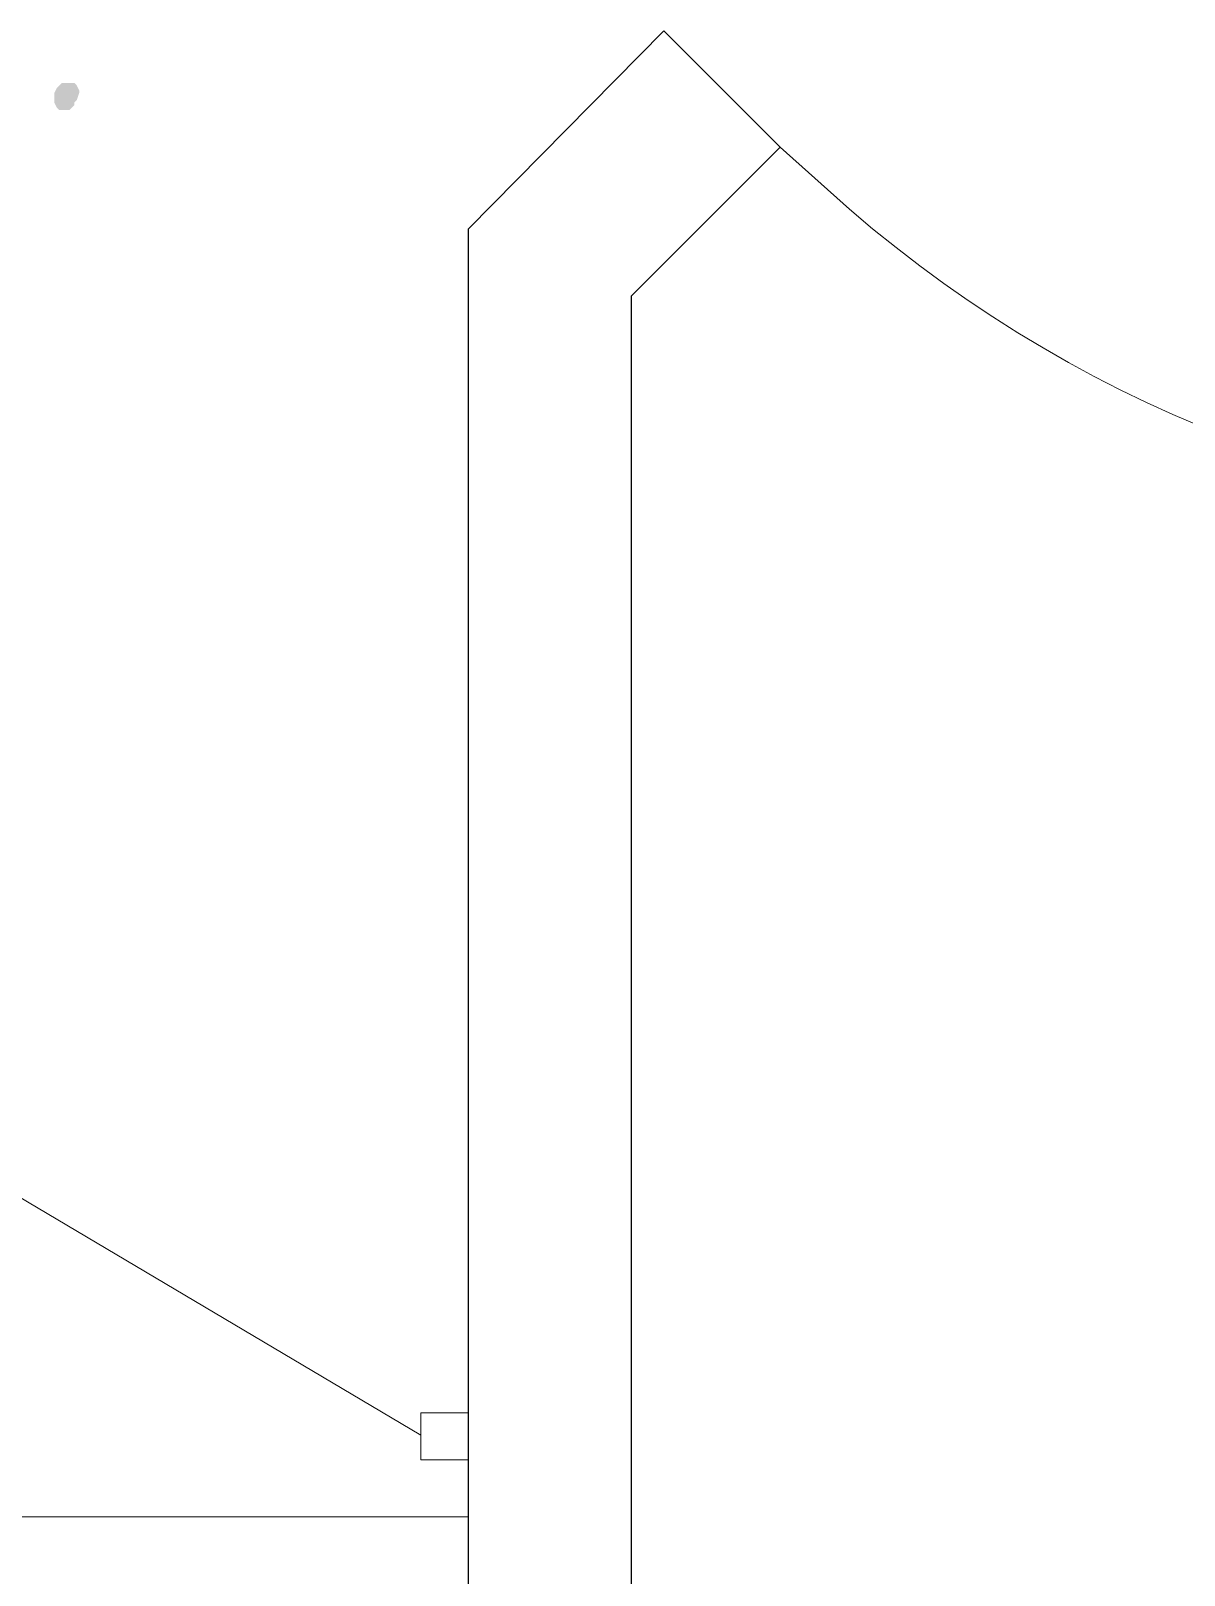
# Model space of a CAD drawing. Header units: inches. Extents: x -167 to 6071, y -6287 to -2731.
# Drawn here: x -49.99 to -25.16, y -5929.83 to -5896.58 of the extents above; entities that cross this region are included whole.
import ezdxf

# ---------------------------------------------------------------- set-up
doc = ezdxf.new("R2010")
doc.units = ezdxf.units.IN
doc.header["$LTSCALE"] = 96
doc.header["$MEASUREMENT"] = 0
doc.layers.add('Doors', color=5, linetype='Continuous', lineweight=9)
doc.layers.add('Furniture', color=7, linetype='Continuous', lineweight=5, true_color=0x994d00)
doc.layers.add('PDF_Geometry', color=7, linetype='Continuous', true_color=0x4a4a4a)
doc.layers.add('PDF_Solid Fills', color=7, linetype='Continuous')

msp = doc.modelspace()

# ---------------------------------------------------------------- hatches: boundary and pattern name
at = {"layer": 'PDF_Solid Fills', "transparency": 33554559}
msp.add_hatch(color=256, dxfattribs=at).paths.add_polyline_path([(-49.27, -5898.282), (-49.377, -5898.282), (-49.43, -5898.229), (-49.483, -5898.122), (-49.483, -5897.909), (-49.43, -5897.802), (-49.323, -5897.695), (-49.057, -5897.695), (-49.003, -5897.749), (-48.95, -5897.855), (-48.95, -5897.909), (-49.003, -5898.069), (-49.057, -5898.122), (-49.057, -5898.175), (-49.163, -5898.282)])

# ---------------------------------------------------------------- linework, layer by layer
at = {"layer": 'Doors', "transparency": 33554687}
msp.add_lwpolyline([(-33.857, -5899.082), (-32.363, -5900.415, 0.371263), (4.33, -5900.469), (5.717, -5899.082)], format="xyb", dxfattribs=at)
msp.add_lwpolyline([(-41.59, -5926.815), (-70.817, -5909.482)], dxfattribs=at)
msp.add_lwpolyline([(-41.59, -5927.349), (-40.577, -5927.349), (-40.577, -5926.335), (-41.59, -5926.335)], close=True, dxfattribs=at)
at = {"layer": 'Furniture', "transparency": 33554687}
msp.add_lwpolyline([(-76.577, -5928.575), (-40.577, -5928.575)], dxfattribs=at)
at = {"layer": 'PDF_Geometry', "color": 7}
msp.add_lwpolyline([(-37.057, -6048.575), (-37.057, -5902.282), (-33.857, -5899.082), (-36.363, -5896.575), (-40.577, -5900.842), (-40.577, -5988.575)], dxfattribs=at)

doc.saveas('drawing.dxf')
